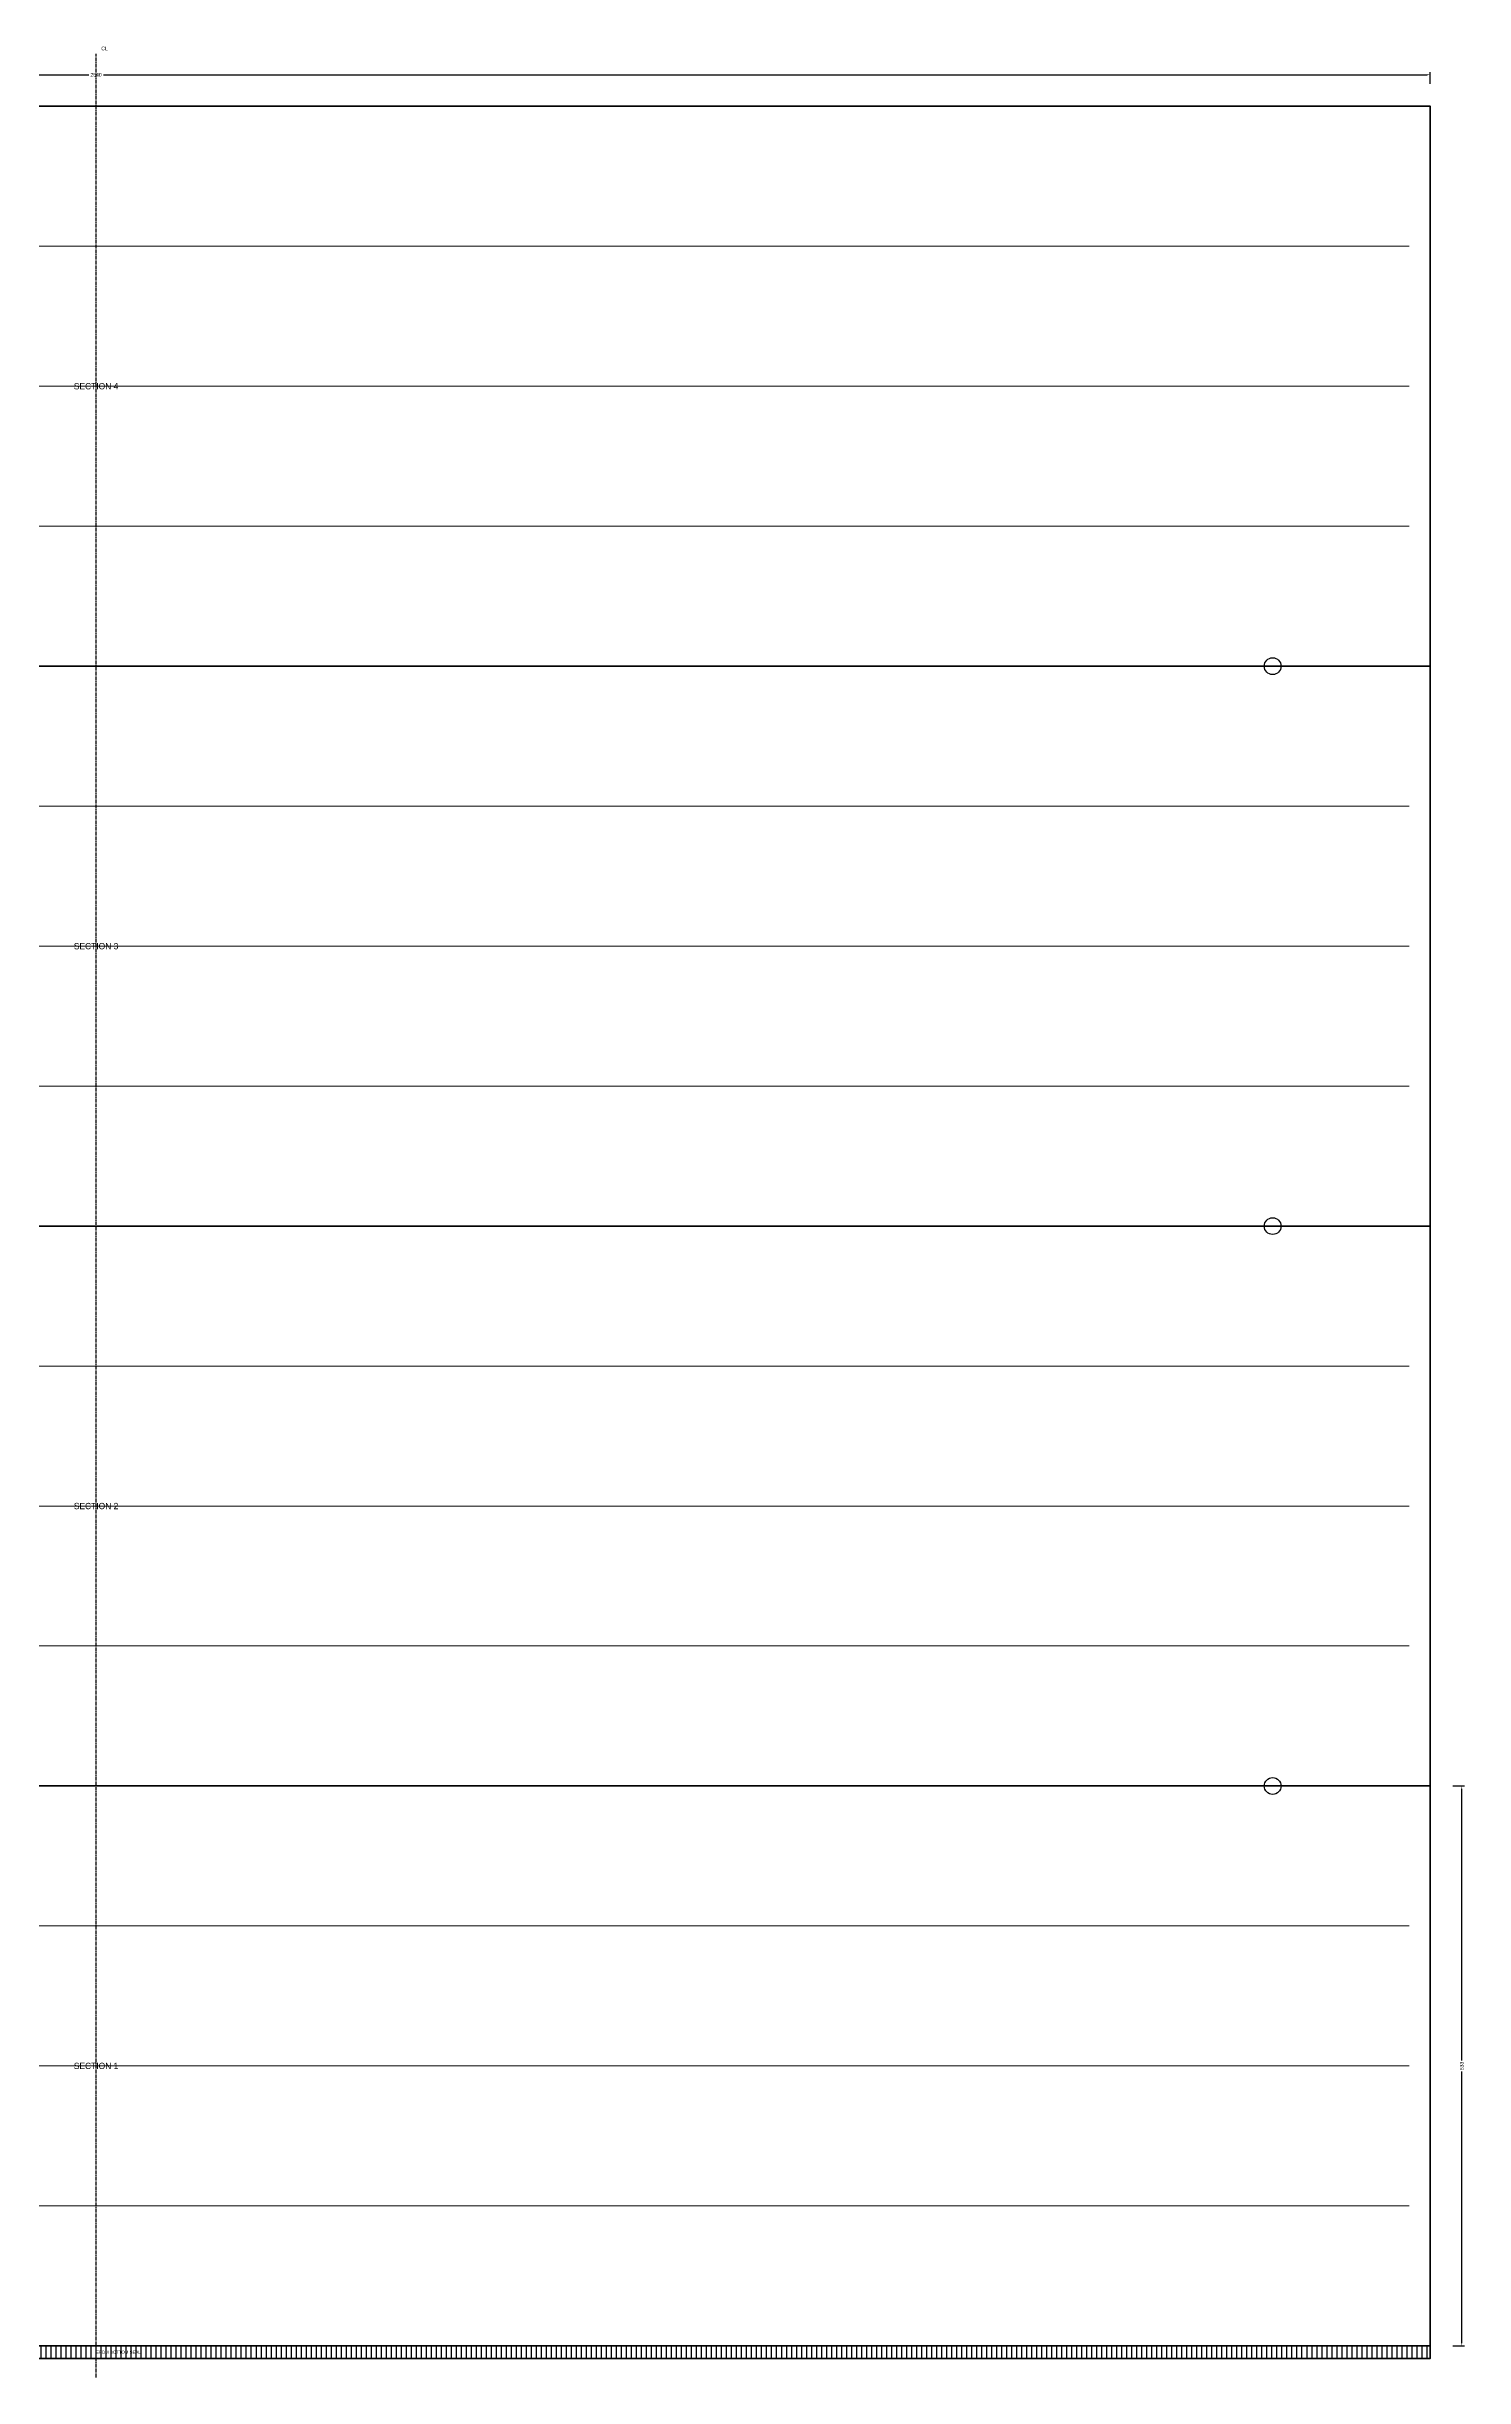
# Model space of a CAD drawing. Header units: millimetres. Extents: x -22 to 2602, y -6 to 2299.
# Drawn here: x 1253 to 2602, y 80 to 2299 of the extents above; entities that cross this region are included whole.
import ezdxf
from ezdxf.enums import TextEntityAlignment as Align

# ---------------------------------------------------------------- set-up
doc = ezdxf.new("R2010")
doc.units = ezdxf.units.MM
doc.linetypes.add('CENTER', pattern=[5.08, 3.175, -0.635, 0.635, -0.635])
for name, color, linetype in [('ANNOTATION', 5, 'Continuous'), ('CENTER', 1, 'CENTER'), ('DIM', 2, 'Continuous'), ('HATCH', 8, 'Continuous'), ('NOTES', 3, 'Continuous'), ('OUTLINE', 7, 'Continuous')]:
    doc.layers.add(name, color=color, linetype=linetype)
doc.styles.add('OpenSansCondensed-Light', font='OpenSansCondensed-Light.ttf')
doc.dimstyles.get("Standard").update_dxf_attribs({"dimtxt": 3.5, "dimasz": 3, "dimexe": 2.5, "dimexo": 1.5, "dimgap": 1, "dimtad": 1, "dimcen": 2.5, "dimazin": 3, "dimtfac": 1, "dimtmove": 0, "dimatfit": 3})

# ---------------------------------------------------------------- blocks, each defined once
blk = doc.blocks.new('_CLOSEDFILLED')
at = {"color": 0, "linetype": 'BYBLOCK'}
blk.add_solid([(-1, 0.16), (0, 0), (-1, -0.16)], dxfattribs=at)
blk = doc.blocks.new('*D1')
for p, q in [((30, 2263.5), (30, 2274.5)), ((33, 2272), (1293, 2272)), ((1307, 2272), (2567, 2272)), ((2570, 2263.5), (2570, 2274.5))]:
    blk.add_line(p, q)
at = {"layer": 'Defpoints'}
for p in [(30, 2272), (30, 2262), (2570, 2262)]:
    blk.add_point(p, dxfattribs=at)
at = {"layer": 'DIM', "xscale": 3, "yscale": 3, "rotation": 180}
blk.add_blockref('_CLOSEDFILLED', (30, 2272), dxfattribs=at)
at = {"layer": 'DIM', "xscale": 3, "yscale": 3}
blk.add_blockref('_CLOSEDFILLED', (2570, 2272), dxfattribs=at)
at = {"layer": 'DIM', "insert": (1300, 2272), "char_height": 3.5, "attachment_point": 5, "style": 'OpenSansCondensed-Light'}
blk.add_mtext('2540', dxfattribs=at)
blk = doc.blocks.new('*D3')
for p, q in [((2591.5, 643), (2602.5, 643)), ((2600, 381.75), (2600, 640)), ((2600, 113), (2600, 371.25)), ((2591.5, 110), (2602.5, 110))]:
    blk.add_line(p, q)
at = {"layer": 'Defpoints'}
for p in [(2590, 643), (2590, 110), (2600, 110)]:
    blk.add_point(p, dxfattribs=at)
at = {"layer": 'DIM', "xscale": 3, "yscale": 3}
for p, rotation in [((2600, 643), 90), ((2600, 110), 270)]:
    blk.add_blockref('_CLOSEDFILLED', p, dxfattribs=dict(at, rotation=rotation))
at = {"layer": 'DIM', "insert": (2600, 376.5), "char_height": 3.5, "attachment_point": 5, "rotation": 90, "style": 'OpenSansCondensed-Light'}
blk.add_mtext('533', dxfattribs=at)

msp = doc.modelspace()

# ---------------------------------------------------------------- hatches: boundary and pattern name
at = {"layer": 'HATCH'}
h = msp.add_hatch(dxfattribs=at)
h.set_pattern_fill('ANSI31', scale=1.5, angle=45)
h.paths.add_polyline_path([(30, 98), (2570, 98), (2570, 110), (30, 110)])

# ---------------------------------------------------------------- linework, layer by layer
at = {"layer": 'CENTER'}
msp.add_line((1300, 80), (1300, 2292), dxfattribs=at)
at = {"layer": 'OUTLINE', "lineweight": 13}
for p, q in [((50, 2108.75), (2550, 2108.75)), ((50, 1975.5), (2550, 1975.5)), ((50, 1842.25), (2550, 1842.25)), ((50, 1575.75), (2550, 1575.75)), ((50, 1442.5), (2550, 1442.5)), ((50, 1309.25), (2550, 1309.25)), ((50, 1042.75), (2550, 1042.75)), ((50, 909.5), (2550, 909.5)), ((50, 776.25), (2550, 776.25)), ((50, 509.75), (2550, 509.75)), ((50, 376.5), (2550, 376.5)), ((50, 243.25), (2550, 243.25))]:
    msp.add_line(p, q, dxfattribs=at)
at = {"layer": 'OUTLINE', "lineweight": 70}
for p, q in [((30, 1709), (2570, 1709)), ((30, 1176), (2570, 1176)), ((30, 643), (2570, 643))]:
    msp.add_line(p, q, dxfattribs=at)
at = {"layer": 'OUTLINE', "lineweight": 50}
for points in [[(30, 1709), (2570, 1709), (2570, 2242), (30, 2242), (30, 1709)], [(30, 1176), (2570, 1176), (2570, 1709), (30, 1709), (30, 1176)], [(30, 643), (2570, 643), (2570, 1176), (30, 1176), (30, 643)], [(30, 110), (2570, 110), (2570, 643), (30, 643), (30, 110)]]:
    msp.add_lwpolyline(points, dxfattribs=at)
at = {"layer": 'OUTLINE', "lineweight": 35}
msp.add_lwpolyline([(30, 98), (2570, 98), (2570, 110), (30, 110)], close=True, dxfattribs=at)
at = {"layer": 'OUTLINE'}
for centre in [(2420, 1709), (2420, 1176), (2420, 643)]:
    msp.add_circle(centre, 8, dxfattribs=at)

# ---------------------------------------------------------------- texts
at = {"layer": 'ANNOTATION'}
for s, p in [('SECTION 4', (1300, 1975.5)), ('SECTION 3', (1300, 1442.5)), ('SECTION 2', (1300, 909.5)), ('SECTION 1', (1300, 376.5))]:
    msp.add_text(s, height=6, dxfattribs=at).set_placement(p, align=Align.MIDDLE_CENTER)
at = {"layer": 'NOTES'}
for s, height, p in [('CL', 3.5, (1305, 2297)), ('EPDM BOTTOM SEAL', 3, (1300, 104))]:
    msp.add_text(s, height=height, dxfattribs=at).set_placement(p, align=Align.MIDDLE_LEFT)

# ---------------------------------------------------------------- dimensions: what is measured, and where the dimension line sits
at = {"layer": 'DIM'}
dim = msp.add_linear_dim(base=(30, 2272), p1=(30, 2262), p2=(2570, 2262), dimstyle='Standard', dxfattribs=at)
dim.commit()
dim.dimension.update_dxf_attribs({"geometry": '*D1', "text_midpoint": (1300, 2272)})
dim = msp.add_linear_dim(base=(2600, 110), p1=(2590, 110), p2=(2590, 643), angle=90, dimstyle='Standard', dxfattribs=at)
dim.commit()
dim.dimension.update_dxf_attribs({"geometry": '*D3', "text_midpoint": (2600, 376.5)})

doc.saveas('drawing.dxf')
